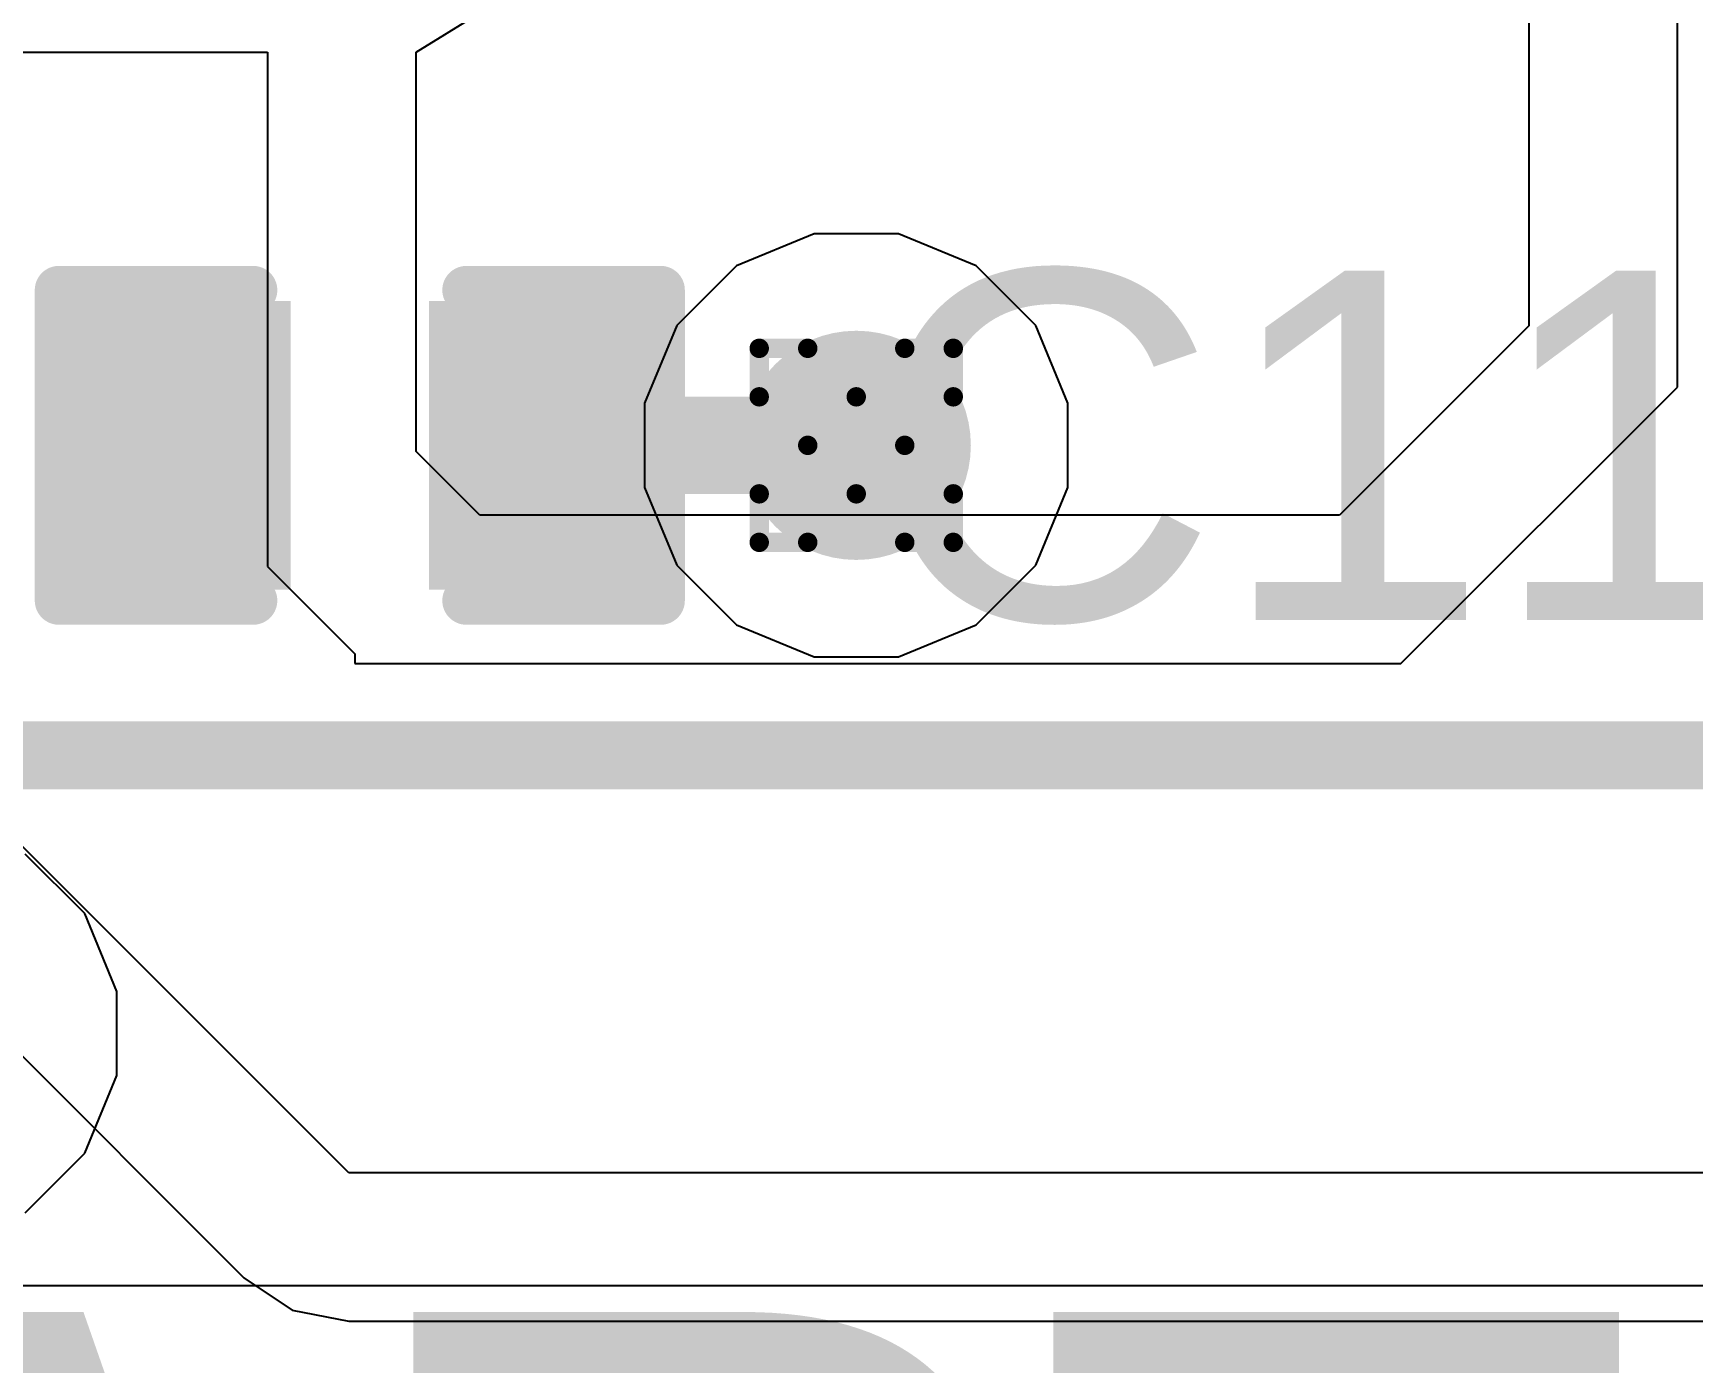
# Model space of a CAD drawing. Header units: inches. Extents: x -11 to 5379, y 0 to 5429.
# Drawn here: x 313.542 to 317.886, y 15.495 to 18.976 of the extents above; entities that cross this region are included whole.
import ezdxf

# ---------------------------------------------------------------- set-up
doc = ezdxf.new("R2010")
doc.units = ezdxf.units.IN
for name, color, linetype in [('Bottom Layer', 5, 'Continuous'), ('Drill Drawing', 1, 'Continuous'), ('GND', 16, 'Continuous'), ('PWR', 76, 'Continuous'), ('Top Layer', 1, 'Continuous'), ('Top Overlay', 2, 'Continuous'), ('Top Paste', 8, 'Continuous'), ('Top Solder', 216, 'Continuous'), ('Via Holes', 16, 'Continuous')]:
    doc.layers.add(name, color=color, linetype=linetype)
doc.styles.add('Arial', font='', dxfattribs={"height": 0.2})
doc.styles.add('Arial_Bold', font='', dxfattribs={"height": 0.2})
doc.styles.get('Arial').set_extended_font_data('Arial')
doc.styles.get('Arial_Bold').set_extended_font_data('Arial', bold=True)

# ---------------------------------------------------------------- blocks, each defined once
blk = doc.blocks.new('C___0402_619')
at = {"layer": 'Top Layer'}
for points in [[(-0.6985, -0.3175), (-0.6985, 0.3175), (-0.2413, 0.3175), (-0.2413, -0.3175)], [(0.2413, -0.3175), (0.2413, 0.3175), (0.6985, 0.3175), (0.6985, -0.3175)]]:
    blk.add_hatch(color=1, dxfattribs=at).paths.add_polyline_path(points)
at = {"layer": 'Top Paste'}
for points in [[(-0.6985, -0.3175), (-0.6985, 0.3175), (-0.2413, 0.3175), (-0.2413, -0.3175)], [(0.2413, -0.3175), (0.2413, 0.3175), (0.6985, 0.3175), (0.6985, -0.3175)]]:
    blk.add_hatch(color=8, dxfattribs=at).paths.add_polyline_path(points)
at = {"layer": 'Top Solder'}
for points in [[(-0.7585, -0.3775), (-0.7585, 0.3775), (-0.1813, 0.3775), (-0.1813, -0.3775)], [(0.1813, -0.3775), (0.1813, 0.3775), (0.7585, 0.3775), (0.7585, -0.3775)]]:
    blk.add_hatch(color=216, dxfattribs=at).paths.add_polyline_path(points)
at = {"layer": 'Top Overlay'}
for points in [[(-0.7874, -0.4064, 0.127, 0.127, 0), (-0.7874, 0.4064, 0.127, 0.127, 0)], [(-0.7874, 0.4064, 0.127, 0.127, 0), (-0.2794, 0.4064, 0.127, 0.127, 0)], [(0.2794, 0.4064, 0.127, 0.127, 0), (0.7874, 0.4064, 0.127, 0.127, 0)], [(0.7874, -0.4064, 0.127, 0.127, 0), (0.7874, 0.4064, 0.127, 0.127, 0)], [(-0.7874, -0.4064, 0.127, 0.127, 0), (-0.2794, -0.4064, 0.127, 0.127, 0)], [(0.2794, -0.4064, 0.127, 0.127, 0), (0.7874, -0.4064, 0.127, 0.127, 0)]]:
    blk.add_lwpolyline(points, format="xyseb", dxfattribs=at)
for points in [[(-0.8191, 0.4064, 0.0635, 0.0635, 1), (-0.7556, 0.4064, 0.0635, 0.0635, 1)], [(-0.8191, 0.4064, 0.0635, 0.0635, 1), (-0.7556, 0.4064, 0.0635, 0.0635, 1)], [(-0.3111, 0.4064, 0.0635, 0.0635, 1), (-0.2477, 0.4064, 0.0635, 0.0635, 1)], [(0.2477, 0.4064, 0.0635, 0.0635, 1), (0.3111, 0.4064, 0.0635, 0.0635, 1)], [(0.7556, 0.4064, 0.0635, 0.0635, 1), (0.8191, 0.4064, 0.0635, 0.0635, 1)], [(0.7556, 0.4064, 0.0635, 0.0635, 1), (0.8191, 0.4064, 0.0635, 0.0635, 1)], [(-0.8191, -0.4064, 0.0635, 0.0635, 1), (-0.7556, -0.4064, 0.0635, 0.0635, 1)], [(-0.8191, -0.4064, 0.0635, 0.0635, 1), (-0.7556, -0.4064, 0.0635, 0.0635, 1)], [(-0.3111, -0.4064, 0.0635, 0.0635, 1), (-0.2477, -0.4064, 0.0635, 0.0635, 1)], [(0.2477, -0.4064, 0.0635, 0.0635, 1), (0.3111, -0.4064, 0.0635, 0.0635, 1)], [(0.7556, -0.4064, 0.0635, 0.0635, 1), (0.8191, -0.4064, 0.0635, 0.0635, 1)], [(0.7556, -0.4064, 0.0635, 0.0635, 1), (0.8191, -0.4064, 0.0635, 0.0635, 1)]]:
    blk.add_lwpolyline(points, format="xyseb", close=True, dxfattribs=at)

msp = doc.modelspace()

# ---------------------------------------------------------------- hatches: boundary and pattern name
at = {"layer": 'Bottom Layer'}
h = msp.add_hatch(color=5, dxfattribs=at)
edge = h.paths.add_edge_path()
edge.add_arc((315.6966, 17.8974), 0.3, 0, 360)
at = {"layer": 'GND'}
h = msp.add_hatch(color=16, dxfattribs=at)
edge = h.paths.add_edge_path()
edge.add_arc((315.6966, 17.8974), 0.3, 0, 360)
at = {"layer": 'PWR'}
h = msp.add_hatch(color=76, dxfattribs=at)
edge = h.paths.add_edge_path()
edge.add_arc((315.6966, 17.8974), 0.3, 0, 360)
at = {"layer": 'Top Layer'}
h = msp.add_hatch(color=1, dxfattribs=at)
edge = h.paths.add_edge_path()
edge.add_arc((315.6966, 17.8974), 0.3, 0, 360)
at = {"layer": 'Via Holes'}
h = msp.add_hatch(color=7, dxfattribs=at)
edge = h.paths.add_edge_path()
edge.add_arc((315.6966, 17.8974), 0.15, 0, 360)

# ---------------------------------------------------------------- linework, layer by layer
at = {"layer": 'Bottom Layer'}
msp.add_line((328.755, 15.6969), (231.9817, 15.6969), dxfattribs=at)
at = {"layer": 'Drill Drawing'}
for points in [[(315.4426, 18.0244, 0.0508, 0.0508, 0), (315.4426, 18.1514, 0.0508, 0.0508, 0)], [(315.4426, 18.1514, 0.0508, 0.0508, 0), (315.5696, 18.1514, 0.0508, 0.0508, 0)], [(315.5696, 18.1514, 0.0508, 0.0508, 0), (315.6966, 18.0244, 0.0508, 0.0508, 0)], [(315.6966, 18.0244, 0.0508, 0.0508, 0), (315.8236, 18.1514, 0.0508, 0.0508, 0)], [(315.8236, 18.1514, 0.0508, 0.0508, 0), (315.9506, 18.1514, 0.0508, 0.0508, 0)], [(315.9506, 18.0244, 0.0508, 0.0508, 0), (315.9506, 18.1514, 0.0508, 0.0508, 0)], [(315.4426, 18.0244, 0.0508, 0.0508, 0), (315.5696, 17.8974, 0.0508, 0.0508, 0)], [(315.8236, 17.8974, 0.0508, 0.0508, 0), (315.9506, 18.0244, 0.0508, 0.0508, 0)], [(315.4426, 17.7704, 0.0508, 0.0508, 0), (315.5696, 17.8974, 0.0508, 0.0508, 0)], [(315.8236, 17.8974, 0.0508, 0.0508, 0), (315.9506, 17.7704, 0.0508, 0.0508, 0)], [(315.4426, 17.6434, 0.0508, 0.0508, 0), (315.4426, 17.7704, 0.0508, 0.0508, 0)], [(315.5696, 17.6434, 0.0508, 0.0508, 0), (315.6966, 17.7704, 0.0508, 0.0508, 0)], [(315.6966, 17.7704, 0.0508, 0.0508, 0), (315.8236, 17.6434, 0.0508, 0.0508, 0)], [(315.9506, 17.6434, 0.0508, 0.0508, 0), (315.9506, 17.7704, 0.0508, 0.0508, 0)], [(315.4426, 17.6434, 0.0508, 0.0508, 0), (315.5696, 17.6434, 0.0508, 0.0508, 0)], [(315.8236, 17.6434, 0.0508, 0.0508, 0), (315.9506, 17.6434, 0.0508, 0.0508, 0)]]:
    msp.add_lwpolyline(points, format="xyseb", dxfattribs=at)
for points in [[(315.4299, 18.1514, 0.0254, 0.0254, 1), (315.4553, 18.1514, 0.0254, 0.0254, 1)], [(315.4299, 18.1514, 0.0254, 0.0254, 1), (315.4553, 18.1514, 0.0254, 0.0254, 1)], [(315.5569, 18.1514, 0.0254, 0.0254, 1), (315.5823, 18.1514, 0.0254, 0.0254, 1)], [(315.5569, 18.1514, 0.0254, 0.0254, 1), (315.5823, 18.1514, 0.0254, 0.0254, 1)], [(315.8109, 18.1514, 0.0254, 0.0254, 1), (315.8363, 18.1514, 0.0254, 0.0254, 1)], [(315.8109, 18.1514, 0.0254, 0.0254, 1), (315.8363, 18.1514, 0.0254, 0.0254, 1)], [(315.9379, 18.1514, 0.0254, 0.0254, 1), (315.9633, 18.1514, 0.0254, 0.0254, 1)], [(315.9379, 18.1514, 0.0254, 0.0254, 1), (315.9633, 18.1514, 0.0254, 0.0254, 1)], [(315.4299, 18.0244, 0.0254, 0.0254, 1), (315.4553, 18.0244, 0.0254, 0.0254, 1)], [(315.4299, 18.0244, 0.0254, 0.0254, 1), (315.4553, 18.0244, 0.0254, 0.0254, 1)], [(315.6839, 18.0244, 0.0254, 0.0254, 1), (315.7093, 18.0244, 0.0254, 0.0254, 1)], [(315.6839, 18.0244, 0.0254, 0.0254, 1), (315.7093, 18.0244, 0.0254, 0.0254, 1)], [(315.9379, 18.0244, 0.0254, 0.0254, 1), (315.9633, 18.0244, 0.0254, 0.0254, 1)], [(315.9379, 18.0244, 0.0254, 0.0254, 1), (315.9633, 18.0244, 0.0254, 0.0254, 1)], [(315.5569, 17.8974, 0.0254, 0.0254, 1), (315.5823, 17.8974, 0.0254, 0.0254, 1)], [(315.5569, 17.8974, 0.0254, 0.0254, 1), (315.5823, 17.8974, 0.0254, 0.0254, 1)], [(315.8109, 17.8974, 0.0254, 0.0254, 1), (315.8363, 17.8974, 0.0254, 0.0254, 1)], [(315.8109, 17.8974, 0.0254, 0.0254, 1), (315.8363, 17.8974, 0.0254, 0.0254, 1)], [(315.4299, 17.7704, 0.0254, 0.0254, 1), (315.4553, 17.7704, 0.0254, 0.0254, 1)], [(315.4299, 17.7704, 0.0254, 0.0254, 1), (315.4553, 17.7704, 0.0254, 0.0254, 1)], [(315.6839, 17.7704, 0.0254, 0.0254, 1), (315.7093, 17.7704, 0.0254, 0.0254, 1)], [(315.6839, 17.7704, 0.0254, 0.0254, 1), (315.7093, 17.7704, 0.0254, 0.0254, 1)], [(315.9379, 17.7704, 0.0254, 0.0254, 1), (315.9633, 17.7704, 0.0254, 0.0254, 1)], [(315.9379, 17.7704, 0.0254, 0.0254, 1), (315.9633, 17.7704, 0.0254, 0.0254, 1)], [(315.4299, 17.6434, 0.0254, 0.0254, 1), (315.4553, 17.6434, 0.0254, 0.0254, 1)], [(315.4299, 17.6434, 0.0254, 0.0254, 1), (315.4553, 17.6434, 0.0254, 0.0254, 1)], [(315.5569, 17.6434, 0.0254, 0.0254, 1), (315.5823, 17.6434, 0.0254, 0.0254, 1)], [(315.5569, 17.6434, 0.0254, 0.0254, 1), (315.5823, 17.6434, 0.0254, 0.0254, 1)], [(315.8109, 17.6434, 0.0254, 0.0254, 1), (315.8363, 17.6434, 0.0254, 0.0254, 1)], [(315.8109, 17.6434, 0.0254, 0.0254, 1), (315.8363, 17.6434, 0.0254, 0.0254, 1)], [(315.9379, 17.6434, 0.0254, 0.0254, 1), (315.9633, 17.6434, 0.0254, 0.0254, 1)], [(315.9379, 17.6434, 0.0254, 0.0254, 1), (315.9633, 17.6434, 0.0254, 0.0254, 1)]]:
    msp.add_lwpolyline(points, format="xyseb", close=True, dxfattribs=at)
at = {"layer": 'PWR'}
for p, q in [((315.5864, 18.4514), (315.3828, 18.3671)), ((315.8068, 18.4514), (315.5864, 18.4514)), ((316.0104, 18.3671), (315.8068, 18.4514)), ((315.3828, 18.3671), (315.2269, 18.2113)), ((316.1663, 18.2113), (316.0104, 18.3671)), ((315.2269, 18.2113), (315.1426, 18.0076)), ((316.2506, 18.0076), (316.1663, 18.2113)), ((315.1426, 18.0076), (315.1426, 17.7872)), ((316.2506, 17.7872), (316.2506, 18.0076)), ((315.1426, 17.7872), (315.2269, 17.5836)), ((316.1663, 17.5836), (316.2506, 17.7872)), ((315.2269, 17.5836), (315.3828, 17.4278)), ((316.0104, 17.4278), (316.1663, 17.5836)), ((315.3828, 17.4278), (315.5864, 17.3434)), ((315.8068, 17.3434), (316.0104, 17.4278)), ((315.5864, 17.3434), (315.8068, 17.3434)), ((313.6771, 16.6714), (313.5212, 16.8273)), ((313.7614, 16.4678), (313.6771, 16.6714)), ((313.7614, 16.2474), (313.7614, 16.4678)), ((313.6771, 16.0438), (313.7614, 16.2474)), ((313.5212, 15.8879), (313.6771, 16.0438))]:
    msp.add_line(p, q, dxfattribs=at)
at = {"layer": 'Top Layer'}
for p, q in [((317.846, 18.0498), (317.846, 20.9337)), ((317.4576, 20.7728), (317.4576, 18.2107)), ((314.5443, 18.9264), (314.7057, 19.0264)), ((313.4232, 18.9264), (314.1558, 18.9264)), ((314.1558, 18.9264), (314.1558, 17.5799)), ((314.5443, 18.8622), (314.5443, 18.9264)), ((314.5443, 17.8812), (314.5443, 18.8622)), ((317.4576, 18.2107), (316.9612, 17.7144)), ((317.1221, 17.3259), (317.846, 18.0498)), ((314.7111, 17.7144), (314.5443, 17.8812)), ((316.9612, 17.7144), (314.7111, 17.7144)), ((314.1558, 17.5799), (314.3844, 17.3513)), ((314.3844, 17.3513), (314.3844, 17.3259)), ((314.3844, 17.3259), (314.4098, 17.3259)), ((314.4098, 17.3259), (314.4098, 17.3259)), ((314.4098, 17.3259), (317.1221, 17.3259)), ((314.3685, 15.9924), (313.1771, 17.1839)), ((312.9024, 16.9092), (314.0938, 15.7177)), ((317.9984, 15.9924), (314.3685, 15.9924)), ((314.0938, 15.7177), (314.2198, 15.6335)), ((314.2198, 15.6335), (314.3685, 15.604)), ((314.3685, 15.604), (317.9984, 15.604))]:
    msp.add_line(p, q, dxfattribs=at)
msp.add_lwpolyline([(314.867, 17.8974, 0.254, 0.254, 0), (315.6966, 17.8974, 0.254, 0.254, 0)], format="xyseb", dxfattribs=at)
for points in [[(314.8035, 17.8974, 0.127, 0.127, 1), (314.9305, 17.8974, 0.127, 0.127, 1)], [(315.6331, 17.8974, 0.127, 0.127, 1), (315.7601, 17.8974, 0.127, 0.127, 1)]]:
    msp.add_lwpolyline(points, format="xyseb", close=True, dxfattribs=at)
at = {"layer": 'Top Overlay'}
msp.add_lwpolyline([(313.2949, 17.0856, 0.1778, 0.1778, 0), (318.4586, 17.0856, 0.1778, 0.1778, 0)], format="xyseb", dxfattribs=at)

# ---------------------------------------------------------------- block references
msp.add_blockref('C___0402_619', (314.3971, 17.8974))

# ---------------------------------------------------------------- texts
for s, height, style, p in [('C116', 0.9144, 'Arial', (315.7225, 17.4404)), ('HART-TX', 1.8, 'Arial_Bold', (310.7371, 13.8284))]:
    msp.add_text(s, height=height, dxfattribs=dict(at, style=style)).set_placement(p)

doc.saveas('drawing.dxf')
